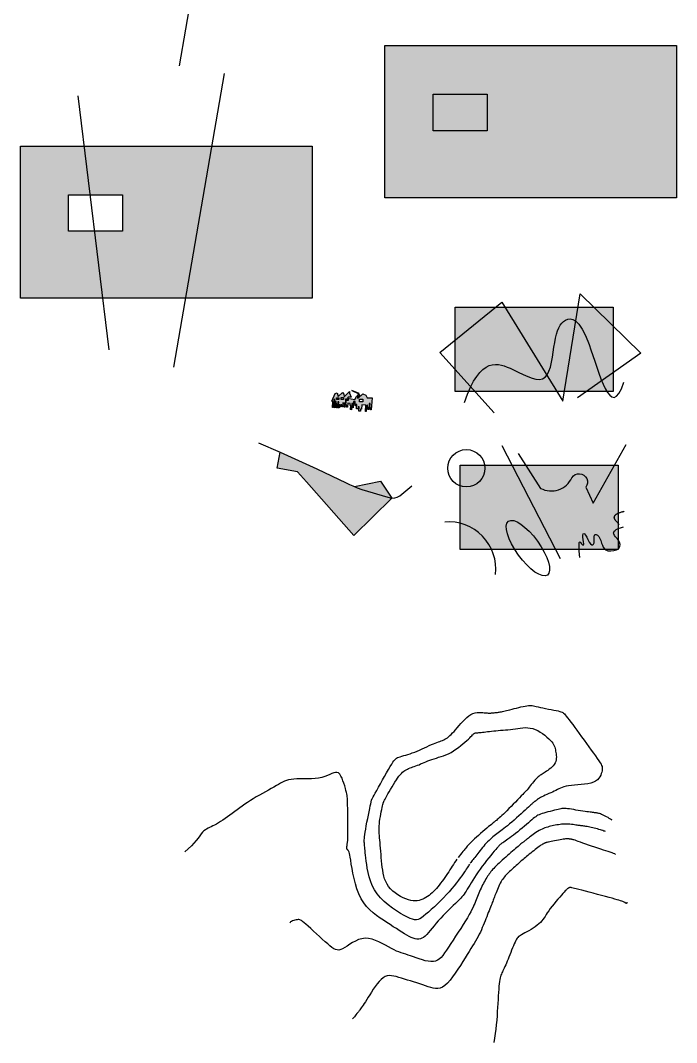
# Model space of a CAD drawing. Header units: millimetres. Extents: x -355 to 1127, y -279 to 387.
# Drawn here: x -29.9 to 49.3, y -57.2 to 66.3 of the extents above; entities that cross this region are included whole.
import ezdxf

# ---------------------------------------------------------------- set-up
doc = ezdxf.new("R2010")
doc.units = ezdxf.units.MM
doc.layers.add('_APUd_BROUILLON_2', color=1, linetype='Continuous', plot=False)

msp = doc.modelspace()

# ---------------------------------------------------------------- hatches: boundary and pattern name
h = msp.add_hatch(color=215)
h.dxf.hatch_style = 1
h.paths.add_polyline_path([(14.12, 63.27), (49.32, 63.27), (49.32, 44.88), (14.12, 44.88)])
h = msp.add_hatch(color=215)
h.paths.add_polyline_path([(-29.89, 51.14), (5.31, 51.14), (5.31, 32.76), (-29.89, 32.76)])
h.paths.add_polyline_path([(-24.09, 45.26), (-17.57, 45.26), (-17.57, 40.85), (-24.09, 40.85)], flags=16)
h = msp.add_hatch()
h.set_pattern_fill('ANGLE', color=215, scale=0.01)
h.set_pattern_definition([(0, (0, 0), (0, 0.06985), [0.0508, -0.01905]), (90, (0, 0), (-0.06985, 4e-18), [0.0508, -0.01905])])
h.paths.add_polyline_path([(22.59, 31.68), (41.68, 31.68), (41.68, 21.5), (22.59, 21.5)])
h = msp.add_hatch(color=215)
h.dxf.hatch_style = 1
h.paths.add_polyline_path([(12.29, 19.55), (12.32, 20.04), (12.22, 20.05), (12.17, 19.3), (12.07, 19.31), (12.09, 19.56), (11.99, 19.57), (12.01, 19.82), (11.91, 19.82), (11.86, 19.07), (11.76, 19.08), (11.81, 19.83), (11.31, 19.86), (11.27, 19.36), (11.17, 19.37), (11.16, 19.12), (10.96, 19.13), (10.99, 19.63), (10.89, 19.64), (10.88, 19.39), (10.68, 19.4), (10.71, 19.9), (10.61, 19.91), (10.6, 19.76), (10.5, 19.77), (10.53, 20.27), (10.33, 20.28), (10.28, 19.53), (10.18, 19.54), (10.22, 20.04), (10.12, 20.04), (10.07, 19.29), (9.97, 19.3), (10, 19.8), (9.9, 19.81), (9.92, 20.06), (9.62, 20.08), (9.59, 19.58), (9.49, 19.58), (9.5, 19.83), (9.4, 19.84), (9.44, 20.34), (9.34, 20.35), (9.29, 19.6), (9.19, 19.6), (9.22, 20.1), (9.02, 20.12), (8.99, 19.62), (8.89, 19.62), (8.9, 19.87), (8.8, 19.88), (8.79, 19.63), (8.69, 19.64), (8.7, 19.89), (8.6, 19.89), (8.58, 19.5), (8.48, 19.5), (8.53, 20.25), (8.43, 20.26), (8.38, 19.51), (8.28, 19.52), (8.31, 20.01), (8.21, 20.02), (8.23, 20.27), (8.13, 20.28), (8.08, 19.53), (7.98, 19.54), (8.05, 20.53), (7.95, 20.54), (7.88, 19.54), (7.78, 19.55), (7.83, 20.3), (7.71, 20.31), (8.11, 21.25), (8.33, 21.31), (8.45, 20.9), (8.98, 21.38), (9.16, 21.18), (9.21, 20.84), (9.85, 21.47), (9.85, 21.29), (10.03, 20.79), (9.68, 20.79), (9.6, 20.68), (10.46, 20.53), (10.69, 20.9), (11.01, 21.26), (10.1, 21.6), (10.87, 21.23), (11.1, 21), (10.75, 20.76), (10.9, 20.69), (11.43, 21.2), (11.79, 21.03), (11.95, 20.72), (12.57, 20.73), (12.47, 19.28), (12.37, 19.29), (12.39, 19.54)])
h.paths.add_polyline_path([(8.84, 20.53), (8.84, 20.76), (9.11, 20.76), (9.11, 20.53)], flags=16)
h.paths.add_polyline_path([(11.44, 20.23), (11.04, 20.23), (11.04, 20.56), (11.44, 20.56)], flags=16)
h.paths.add_polyline_path([(8.25, 20.73), (8.54, 20.73), (8.54, 20.54), (8.25, 20.54)], flags=16)
h = msp.add_hatch(color=215)
h.dxf.hatch_style = 1
h.paths.add_polyline_path([(1.11, 12.24), (1.46, 14.16), (5.9, 12.15), (9.45, 10.45), (9.84, 10.26), (10.24, 10.08), (10.42, 10.01), (13.57, 10.65), (14.95, 8.62), (10.37, 4.11), (4.65, 10.56), (3.57, 11.78)])
h = msp.add_hatch(color=215)
h.dxf.hatch_style = 1
h.paths.add_polyline_path([(23.19, 12.6), (42.29, 12.6), (42.29, 2.42), (23.19, 2.42)])

# ---------------------------------------------------------------- linework, layer by layer
msp.add_line((35.3, 1.29), (28.25, 14.94))
for points in [[(-10.68, 60.83), (-4.56, 96.3)], [(-11.38, 24.43), (-5.26, 59.9)], [(-19.19, 26.51), (-22.93, 57.22)], [(27.32, 18.9), (20.75, 26.2), (28.22, 32.3), (35.61, 20.32), (37.68, 33.29), (45.02, 26.12), (37.37, 20.71)], [(-1.17, 15.27), (1.46, 14.16), (5.9, 12.15), (9.45, 10.45), (9.84, 10.26), (10.24, 10.08), (10.78, 9.86), (11.32, 9.67), (14.48, 8.72), (14.89, 8.62), (15.31, 8.63), (15.61, 8.72), (15.91, 8.88), (17.38, 10.1)], [(42.41, 5.38), (42.4, 5.4), (42.37, 5.45), (42.33, 5.5), (42.29, 5.55), (42.26, 5.59), (42.22, 5.64), (42.18, 5.68), (42.14, 5.72), (42.11, 5.76), (42.07, 5.8), (42.03, 5.84), (42, 5.88), (41.97, 5.91), (41.94, 5.95), (41.91, 5.99), (41.88, 6.03), (41.86, 6.07), (41.84, 6.11), (41.83, 6.13), (41.82, 6.15), (41.82, 6.17), (41.81, 6.19), (41.81, 6.21), (41.81, 6.24), (41.8, 6.26), (41.8, 6.28), (41.8, 6.3), (41.81, 6.33), (41.81, 6.35), (41.82, 6.37), (41.82, 6.4), (41.83, 6.42), (41.84, 6.44), (41.86, 6.47), (41.87, 6.49), (41.89, 6.51), (41.91, 6.54), (41.93, 6.56), (41.96, 6.59), (41.98, 6.61), (42.01, 6.63), (42.04, 6.66), (42.08, 6.68), (42.12, 6.71), (42.16, 6.73), (42.2, 6.75), (42.25, 6.78), (42.3, 6.8), (42.35, 6.82), (42.41, 6.85), (42.46, 6.87), (42.53, 6.89), (42.59, 6.92), (42.66, 6.94), (42.74, 6.96), (42.78, 6.97), (42.82, 6.98), (42.86, 6.99), (42.9, 7), (42.94, 7.01), (42.98, 7.02)], [(24.33, -35.6), (24.26, -35.71), (24.19, -35.81), (24.11, -35.93), (24.03, -36.06), (23.94, -36.2), (23.83, -36.36), (23.71, -36.54), (23.56, -36.76), (23.39, -37), (23.2, -37.27), (22.98, -37.56), (22.74, -37.88), (22.48, -38.21), (22.19, -38.56), (21.88, -38.93), (21.55, -39.29), (21.19, -39.67), (20.83, -40.04), (20.45, -40.41), (20.08, -40.76), (19.71, -41.09), (19.37, -41.39), (19.05, -41.66), (18.77, -41.89), (18.52, -42.07), (18.31, -42.21), (18.11, -42.3), (17.91, -42.34), (17.69, -42.33), (17.45, -42.27), (17.17, -42.17), (16.84, -42.01), (16.44, -41.8), (15.99, -41.55), (15.51, -41.25), (15.01, -40.91), (14.51, -40.53), (14.03, -40.11), (13.58, -39.67), (13.19, -39.19), (12.86, -38.69), (12.59, -38.17), (12.37, -37.64), (12.21, -37.12), (12.08, -36.6), (11.98, -36.11), (11.91, -35.65), (11.85, -35.23), (11.81, -34.85), (11.77, -34.52), (11.74, -34.23), (11.71, -33.97), (11.69, -33.75), (11.67, -33.56), (11.66, -33.38), (11.64, -33.23), (11.63, -33.09), (11.62, -32.96), (11.62, -32.82), (11.62, -32.67), (11.63, -32.5), (11.65, -32.29), (11.68, -32.04), (11.72, -31.74), (11.79, -31.38), (11.86, -30.98), (11.94, -30.55), (12.03, -30.11), (12.12, -29.68), (12.2, -29.27), (12.28, -28.89), (12.35, -28.57), (12.4, -28.32), (12.44, -28.13), (12.47, -28), (12.5, -27.91), (12.51, -27.85), (12.52, -27.82), (12.52, -27.81), (12.53, -27.81), (12.53, -27.81), (12.53, -27.81), (12.53, -27.81), (12.53, -27.81), (12.52, -27.81), (12.52, -27.81), (12.52, -27.81), (12.52, -27.81), (12.52, -27.81), (12.53, -27.8), (12.54, -27.77), (12.57, -27.71), (12.62, -27.62), (12.7, -27.48), (12.81, -27.28), (12.95, -27.02), (13.13, -26.69), (13.35, -26.31), (13.58, -25.89), (13.83, -25.44), (14.08, -25), (14.32, -24.56), (14.55, -24.16), (14.76, -23.81), (14.93, -23.53), (15.07, -23.3), (15.19, -23.12), (15.31, -22.99), (15.42, -22.88), (15.53, -22.8), (15.65, -22.74), (15.8, -22.68), (15.97, -22.63), (16.16, -22.57), (16.38, -22.5), (16.62, -22.43), (16.87, -22.35), (17.14, -22.27), (17.42, -22.17), (17.71, -22.06), (18, -21.94), (18.3, -21.82), (18.6, -21.68), (18.9, -21.55), (19.19, -21.42), (19.46, -21.29), (19.72, -21.17), (19.97, -21.07), (20.19, -20.98), (20.39, -20.9), (20.58, -20.83), (20.75, -20.77), (20.91, -20.71), (21.06, -20.65), (21.21, -20.59), (21.36, -20.51), (21.5, -20.43), (21.65, -20.33), (21.8, -20.21), (21.95, -20.08), (22.11, -19.93), (22.28, -19.76), (22.46, -19.57), (22.65, -19.36), (22.85, -19.12), (23.06, -18.87), (23.28, -18.62), (23.51, -18.36), (23.74, -18.12), (23.99, -17.89), (24.23, -17.69), (24.48, -17.53), (24.73, -17.42), (24.99, -17.34), (25.23, -17.3), (25.47, -17.28), (25.7, -17.28), (25.92, -17.29), (26.11, -17.31), (26.29, -17.33), (26.44, -17.34), (26.58, -17.35), (26.7, -17.35), (26.8, -17.35), (26.89, -17.35), (26.98, -17.34), (27.06, -17.33), (27.14, -17.32), (27.23, -17.32), (27.31, -17.31), (27.41, -17.3), (27.5, -17.29), (27.6, -17.28), (27.7, -17.27), (27.81, -17.26), (27.92, -17.24), (28.04, -17.22), (28.17, -17.2), (28.3, -17.17), (28.45, -17.14), (28.61, -17.1), (28.79, -17.05), (28.99, -17), (29.21, -16.95), (29.46, -16.89), (29.72, -16.82), (29.99, -16.75), (30.27, -16.69), (30.54, -16.62), (30.8, -16.57), (31.04, -16.52), (31.25, -16.48), (31.44, -16.46), (31.6, -16.45), (31.74, -16.45), (31.89, -16.46), (32.04, -16.49), (32.2, -16.52), (32.39, -16.56), (32.62, -16.61), (32.89, -16.67), (33.19, -16.73), (33.51, -16.8), (33.85, -16.87), (34.18, -16.93), (34.49, -16.99), (34.78, -17.05), (35.02, -17.1), (35.22, -17.15), (35.37, -17.19), (35.5, -17.23), (35.6, -17.28), (35.69, -17.35), (35.78, -17.45), (35.89, -17.57), (36.01, -17.73), (36.16, -17.93), (36.34, -18.17), (36.55, -18.45), (36.78, -18.75), (37.03, -19.09), (37.29, -19.44), (37.57, -19.82), (37.86, -20.21), (38.15, -20.61), (38.45, -21.02), (38.74, -21.42), (39.02, -21.82), (39.29, -22.19), (39.54, -22.54), (39.75, -22.85), (39.94, -23.12), (40.09, -23.35), (40.2, -23.53), (40.28, -23.69), (40.33, -23.82), (40.36, -23.94), (40.36, -24.06), (40.35, -24.18), (40.33, -24.32), (40.29, -24.48), (40.24, -24.66), (40.17, -24.85), (40.07, -25.04), (39.94, -25.23), (39.77, -25.41), (39.55, -25.57), (39.29, -25.71), (38.97, -25.81), (38.61, -25.9), (38.22, -25.96), (37.82, -26), (37.41, -26.04), (37.01, -26.07), (36.63, -26.11), (36.29, -26.15), (35.99, -26.2), (35.73, -26.26), (35.5, -26.34), (35.3, -26.42), (35.11, -26.5), (34.93, -26.59), (34.74, -26.69), (34.55, -26.79), (34.35, -26.89), (34.13, -26.99), (33.9, -27.09), (33.68, -27.19), (33.46, -27.29), (33.26, -27.38), (33.07, -27.47), (32.9, -27.55), (32.76, -27.63), (32.64, -27.7), (32.55, -27.76), (32.48, -27.82), (32.42, -27.87), (32.37, -27.91), (32.33, -27.95), (32.3, -27.98), (32.28, -28), (32.26, -28.01), (32.23, -28.02), (32.21, -28.03), (32.18, -28.05), (32.15, -28.07), (32.1, -28.1), (32.05, -28.14), (31.99, -28.19), (31.92, -28.26), (31.83, -28.35), (31.72, -28.46), (31.59, -28.58), (31.44, -28.73), (31.26, -28.89), (31.05, -29.08), (30.82, -29.3), (30.56, -29.53), (30.28, -29.78), (29.99, -30.03), (29.71, -30.28), (29.42, -30.52), (29.15, -30.75), (28.9, -30.96), (28.67, -31.14), (28.46, -31.3), (28.28, -31.45), (28.1, -31.58), (27.94, -31.7), (27.79, -31.81), (27.63, -31.93), (27.48, -32.05), (27.32, -32.17), (27.16, -32.3), (27, -32.44), (26.84, -32.59), (26.68, -32.74), (26.51, -32.9), (26.35, -33.07), (26.19, -33.24), (26.04, -33.42), (25.89, -33.6), (25.74, -33.78), (25.6, -33.96), (25.46, -34.14), (25.33, -34.32), (25.2, -34.48), (25.08, -34.64), (24.97, -34.79), (24.86, -34.92), (24.76, -35.05), (24.66, -35.17), (24.57, -35.28), (24.49, -35.39), (24.41, -35.5)], [(22.81, -35), (22.67, -35.21), (22.52, -35.42), (22.38, -35.63), (22.24, -35.85), (22.1, -36.07), (21.96, -36.29), (21.81, -36.52), (21.66, -36.75), (21.5, -36.99), (21.34, -37.22), (21.17, -37.45), (21.01, -37.68), (20.84, -37.91), (20.67, -38.13), (20.49, -38.34), (20.32, -38.54), (20.15, -38.74), (19.97, -38.92), (19.8, -39.09), (19.62, -39.25), (19.44, -39.4), (19.26, -39.53), (19.07, -39.65), (18.87, -39.76), (18.67, -39.85), (18.46, -39.93), (18.24, -39.99), (18.01, -40.03), (17.76, -40.05), (17.51, -40.03), (17.23, -39.99), (16.94, -39.92), (16.63, -39.81), (16.31, -39.68), (15.98, -39.51), (15.66, -39.31), (15.35, -39.09), (15.06, -38.85), (14.79, -38.59), (14.56, -38.31), (14.37, -38.01), (14.21, -37.7), (14.08, -37.38), (13.98, -37.04), (13.9, -36.69), (13.84, -36.33), (13.79, -35.96), (13.75, -35.59), (13.71, -35.2), (13.67, -34.82), (13.64, -34.43), (13.6, -34.05), (13.57, -33.68), (13.55, -33.33), (13.52, -33), (13.49, -32.69), (13.47, -32.42), (13.44, -32.16), (13.43, -31.92), (13.41, -31.69), (13.41, -31.47), (13.41, -31.24), (13.42, -30.99), (13.44, -30.74), (13.47, -30.46), (13.51, -30.16), (13.56, -29.86), (13.62, -29.56), (13.67, -29.27), (13.73, -29), (13.78, -28.76), (13.83, -28.56), (13.86, -28.4), (13.9, -28.28), (13.92, -28.2), (13.94, -28.14), (13.96, -28.1), (13.97, -28.09), (13.97, -28.08), (13.98, -28.08), (13.98, -28.08), (13.98, -28.08), (13.98, -28.08), (13.98, -28.08), (13.98, -28.08), (13.97, -28.08), (13.97, -28.08), (13.97, -28.08), (13.97, -28.08), (13.97, -28.07), (13.98, -28.05), (13.99, -28.01), (14.03, -27.95), (14.07, -27.87), (14.14, -27.74), (14.23, -27.58), (14.35, -27.37), (14.48, -27.13), (14.63, -26.86), (14.8, -26.57), (14.97, -26.27), (15.15, -25.98), (15.32, -25.69), (15.49, -25.43), (15.65, -25.2), (15.81, -24.99), (15.95, -24.81), (16.1, -24.65), (16.24, -24.51), (16.38, -24.39), (16.52, -24.29), (16.67, -24.2), (16.82, -24.12), (16.97, -24.05), (17.14, -23.98), (17.31, -23.92), (17.48, -23.86), (17.66, -23.8), (17.84, -23.73), (18.03, -23.66), (18.23, -23.59), (18.42, -23.5), (18.63, -23.41), (18.84, -23.32), (19.06, -23.23), (19.29, -23.14), (19.53, -23.04), (19.78, -22.96), (20.04, -22.87), (20.32, -22.79), (20.6, -22.7), (20.89, -22.61), (21.18, -22.51), (21.48, -22.39), (21.78, -22.26), (22.09, -22.1), (22.39, -21.92), (22.69, -21.72), (22.99, -21.51), (23.27, -21.29), (23.53, -21.08), (23.78, -20.86), (24, -20.67), (24.19, -20.49), (24.36, -20.33), (24.49, -20.2), (24.6, -20.09), (24.69, -20), (24.76, -19.93), (24.82, -19.87), (24.88, -19.83), (24.93, -19.8), (24.98, -19.77), (25.03, -19.76), (25.09, -19.75), (25.16, -19.74), (25.24, -19.73), (25.33, -19.73), (25.44, -19.72), (25.57, -19.71), (25.72, -19.69), (25.89, -19.67), (26.08, -19.65), (26.28, -19.62), (26.5, -19.59), (26.74, -19.57), (26.99, -19.54), (27.25, -19.51), (27.52, -19.49), (27.8, -19.46), (28.08, -19.44), (28.37, -19.42), (28.67, -19.39), (28.97, -19.36), (29.27, -19.33), (29.57, -19.29), (29.86, -19.25), (30.16, -19.2), (30.46, -19.16), (30.75, -19.13), (31.05, -19.11), (31.35, -19.12), (31.65, -19.16), (31.95, -19.23), (32.26, -19.34), (32.56, -19.48), (32.86, -19.65), (33.15, -19.84), (33.42, -20.04), (33.67, -20.25), (33.9, -20.46), (34.09, -20.65), (34.25, -20.84), (34.37, -21.01), (34.47, -21.17), (34.55, -21.33), (34.61, -21.48), (34.65, -21.63), (34.69, -21.79), (34.72, -21.95), (34.75, -22.11), (34.78, -22.29), (34.8, -22.47), (34.81, -22.65), (34.8, -22.84), (34.78, -23.02), (34.73, -23.2), (34.66, -23.38), (34.56, -23.55), (34.43, -23.72), (34.28, -23.87), (34.13, -24.02), (33.96, -24.15), (33.79, -24.28), (33.63, -24.39), (33.47, -24.49), (33.33, -24.58), (33.2, -24.65), (33.08, -24.73), (32.97, -24.8), (32.85, -24.87), (32.74, -24.96), (32.62, -25.06), (32.49, -25.18), (32.35, -25.32), (32.21, -25.48), (32.07, -25.65), (31.92, -25.83), (31.78, -26), (31.65, -26.16), (31.54, -26.31), (31.44, -26.44), (31.36, -26.54), (31.29, -26.62), (31.23, -26.69), (31.17, -26.75), (31.1, -26.83), (31.01, -26.92), (30.9, -27.03), (30.76, -27.18), (30.58, -27.37), (30.36, -27.59), (30.12, -27.83), (29.87, -28.1), (29.6, -28.37), (29.34, -28.64), (29.08, -28.9), (28.84, -29.15), (28.62, -29.36), (28.41, -29.56), (28.23, -29.73), (28.07, -29.88), (27.92, -30.01), (27.79, -30.13), (27.67, -30.23), (27.57, -30.32), (27.47, -30.39), (27.38, -30.46), (27.29, -30.54), (27.19, -30.61), (27.09, -30.7), (26.96, -30.8), (26.81, -30.92), (26.63, -31.07), (26.42, -31.25), (26.19, -31.46), (25.93, -31.68), (25.67, -31.9), (25.41, -32.13), (25.17, -32.36), (24.94, -32.56), (24.74, -32.75), (24.57, -32.91), (24.43, -33.04), (24.32, -33.15), (24.22, -33.26), (24.14, -33.35), (24.06, -33.45), (23.98, -33.55), (23.89, -33.66), (23.78, -33.78), (23.66, -33.92), (23.53, -34.08), (23.4, -34.24), (23.25, -34.42), (23.11, -34.61), (22.96, -34.8)], [(40.76, -31.66), (40.67, -31.64), (40.56, -31.61), (40.43, -31.56), (40.28, -31.52), (40.12, -31.46), (39.94, -31.41), (39.76, -31.35), (39.58, -31.3), (39.39, -31.25), (39.21, -31.21), (39.03, -31.17), (38.85, -31.13), (38.68, -31.1), (38.52, -31.07), (38.37, -31.05), (38.23, -31.03), (38.11, -31.01), (37.99, -30.99), (37.88, -30.98), (37.78, -30.96), (37.67, -30.95), (37.56, -30.94), (37.44, -30.92), (37.31, -30.9), (37.16, -30.88), (37, -30.85), (36.83, -30.83), (36.64, -30.81), (36.45, -30.79), (36.26, -30.77), (36.06, -30.76), (35.86, -30.76), (35.65, -30.77), (35.45, -30.79), (35.25, -30.81), (35.05, -30.84), (34.86, -30.87), (34.66, -30.91), (34.48, -30.95), (34.29, -30.99), (34.11, -31.03), (33.94, -31.07), (33.77, -31.12), (33.59, -31.17), (33.42, -31.22), (33.25, -31.29), (33.08, -31.36), (32.9, -31.45), (32.72, -31.55), (32.54, -31.66), (32.35, -31.78), (32.18, -31.9), (32, -32.02), (31.84, -32.14), (31.69, -32.26), (31.56, -32.36), (31.44, -32.45), (31.34, -32.53), (31.26, -32.6), (31.18, -32.66), (31.12, -32.71), (31.06, -32.76), (31.01, -32.8), (30.97, -32.83), (30.92, -32.87), (30.87, -32.9), (30.82, -32.94), (30.77, -32.98), (30.7, -33.03), (30.63, -33.09), (30.54, -33.16), (30.44, -33.24), (30.32, -33.34), (30.18, -33.46), (30.03, -33.58), (29.87, -33.72), (29.7, -33.87), (29.51, -34.03), (29.32, -34.2), (29.12, -34.38), (28.91, -34.56), (28.7, -34.75), (28.49, -34.94), (28.28, -35.12), (28.08, -35.31), (27.89, -35.49), (27.71, -35.66), (27.54, -35.82), (27.39, -35.97), (27.25, -36.12), (27.12, -36.25), (27.01, -36.38), (26.9, -36.51), (26.8, -36.64), (26.7, -36.78), (26.6, -36.92), (26.5, -37.07), (26.4, -37.23), (26.3, -37.39), (26.2, -37.57), (26.1, -37.75), (26, -37.93), (25.9, -38.12), (25.81, -38.31), (25.72, -38.51), (25.63, -38.7), (25.54, -38.9), (25.46, -39.1), (25.37, -39.31), (25.29, -39.51), (25.21, -39.72), (25.12, -39.92), (25.04, -40.13), (24.95, -40.35), (24.86, -40.58), (24.75, -40.82), (24.62, -41.09), (24.47, -41.38), (24.29, -41.7), (24.08, -42.07), (23.83, -42.47), (23.56, -42.91), (23.26, -43.37), (22.96, -43.84), (22.64, -44.31), (22.34, -44.77), (22.05, -45.21), (21.77, -45.63), (21.53, -46), (21.3, -46.33), (21.09, -46.62), (20.89, -46.87), (20.68, -47.07), (20.46, -47.22), (20.22, -47.32), (19.96, -47.37), (19.66, -47.38), (19.33, -47.34), (18.99, -47.27), (18.63, -47.17), (18.26, -47.05), (17.9, -46.93), (17.55, -46.8), (17.22, -46.68), (16.91, -46.58), (16.62, -46.49), (16.34, -46.4), (16.07, -46.31), (15.8, -46.21), (15.52, -46.1), (15.22, -45.96), (14.9, -45.8), (14.55, -45.61), (14.18, -45.4), (13.79, -45.19), (13.39, -44.99), (12.98, -44.81), (12.56, -44.66), (12.14, -44.57), (11.73, -44.55), (11.33, -44.61), (10.94, -44.72), (10.57, -44.89), (10.21, -45.08), (9.88, -45.29), (9.57, -45.5), (9.28, -45.68), (9.01, -45.83), (8.78, -45.93), (8.56, -45.98), (8.35, -45.97), (8.15, -45.92), (7.94, -45.82), (7.72, -45.67), (7.48, -45.48), (7.2, -45.25), (6.89, -44.98), (6.55, -44.67), (6.2, -44.35), (5.84, -44.02), (5.49, -43.7), (5.15, -43.39), (4.84, -43.11), (4.58, -42.87), (4.36, -42.68), (4.18, -42.53), (4.04, -42.43), (3.92, -42.36), (3.82, -42.32), (3.72, -42.3), (3.63, -42.3), (3.52, -42.32), (3.39, -42.35), (3.25, -42.38), (3.1, -42.42), (2.96, -42.47), (2.84, -42.53), (2.73, -42.59), (2.66, -42.65), (2.62, -42.72)], [(41.95, -34.43), (41.85, -34.37), (41.71, -34.3), (41.53, -34.23), (41.32, -34.16), (41.07, -34.08), (40.79, -34), (40.49, -33.91), (40.16, -33.8), (39.81, -33.69), (39.44, -33.56), (39.07, -33.43), (38.71, -33.3), (38.36, -33.18), (38.02, -33.06), (37.72, -32.95), (37.46, -32.86), (37.24, -32.78), (37.07, -32.72), (36.93, -32.68), (36.82, -32.65), (36.74, -32.63), (36.68, -32.61), (36.63, -32.6), (36.59, -32.6), (36.56, -32.59), (36.53, -32.59), (36.5, -32.58), (36.47, -32.58), (36.44, -32.58), (36.41, -32.57), (36.38, -32.57), (36.34, -32.56), (36.3, -32.56), (36.25, -32.55), (36.2, -32.55), (36.13, -32.54), (36.04, -32.55), (35.93, -32.55), (35.8, -32.57), (35.65, -32.59), (35.47, -32.62), (35.26, -32.65), (35.05, -32.69), (34.82, -32.74), (34.6, -32.78), (34.39, -32.82), (34.19, -32.87), (34.02, -32.9), (33.88, -32.93), (33.77, -32.96), (33.68, -32.98), (33.61, -33), (33.56, -33.01), (33.52, -33.02), (33.49, -33.03), (33.47, -33.04), (33.45, -33.05), (33.44, -33.05), (33.42, -33.06), (33.41, -33.07), (33.39, -33.08), (33.37, -33.09), (33.34, -33.1), (33.32, -33.11), (33.28, -33.13), (33.24, -33.15), (33.19, -33.18), (33.12, -33.21), (33.05, -33.26), (32.95, -33.32), (32.85, -33.39), (32.72, -33.48), (32.58, -33.59), (32.42, -33.71), (32.25, -33.84), (32.08, -33.98), (31.89, -34.12), (31.71, -34.27), (31.54, -34.41), (31.37, -34.55), (31.22, -34.68), (31.07, -34.8), (30.93, -34.92), (30.8, -35.03), (30.66, -35.15), (30.53, -35.26), (30.39, -35.38), (30.25, -35.51), (30.1, -35.64), (29.94, -35.78), (29.78, -35.93), (29.62, -36.07), (29.46, -36.22), (29.3, -36.37), (29.15, -36.51), (29.01, -36.65), (28.87, -36.78), (28.75, -36.9), (28.64, -37.03), (28.53, -37.15), (28.43, -37.28), (28.33, -37.42), (28.23, -37.56), (28.14, -37.72), (28.04, -37.89), (27.95, -38.08), (27.86, -38.27), (27.77, -38.47), (27.69, -38.67), (27.61, -38.86), (27.53, -39.05), (27.46, -39.23), (27.4, -39.39), (27.34, -39.54), (27.29, -39.68), (27.24, -39.82), (27.18, -39.95), (27.13, -40.1), (27.07, -40.25), (27, -40.42), (26.93, -40.6), (26.86, -40.79), (26.77, -41), (26.68, -41.23), (26.59, -41.46), (26.5, -41.7), (26.4, -41.95), (26.3, -42.21), (26.2, -42.47), (26.09, -42.73), (25.99, -43), (25.87, -43.27), (25.76, -43.54), (25.64, -43.81), (25.51, -44.08), (25.37, -44.35), (25.22, -44.62), (25.06, -44.9), (24.89, -45.18), (24.7, -45.48), (24.5, -45.8), (24.28, -46.14), (24.05, -46.51), (23.79, -46.92), (23.52, -47.36), (23.22, -47.83), (22.92, -48.3), (22.61, -48.77), (22.29, -49.21), (21.97, -49.62), (21.66, -49.97), (21.35, -50.25), (21.06, -50.45), (20.78, -50.58), (20.5, -50.63), (20.22, -50.64), (19.94, -50.6), (19.65, -50.52), (19.34, -50.43), (19.02, -50.31), (18.68, -50.2), (18.32, -50.08), (17.95, -49.96), (17.57, -49.84), (17.19, -49.72), (16.82, -49.6), (16.46, -49.49), (16.11, -49.38), (15.79, -49.28), (15.48, -49.19), (15.19, -49.12), (14.91, -49.08), (14.65, -49.07), (14.39, -49.1), (14.14, -49.18), (13.89, -49.32), (13.65, -49.52), (13.4, -49.77), (13.17, -50.06), (12.93, -50.38), (12.71, -50.71), (12.5, -51.05), (12.29, -51.38), (12.1, -51.69), (11.93, -51.97), (11.76, -52.23), (11.62, -52.45), (11.48, -52.65), (11.37, -52.82), (11.26, -52.97), (11.17, -53.09), (11.1, -53.2), (11.03, -53.28), (10.98, -53.35), (10.91, -53.43), (10.84, -53.52), (10.74, -53.65), (10.6, -53.81), (10.43, -54.03), (10.21, -54.31)], [(43.33, -40.21), (43.33, -40.26), (43.32, -40.29), (43.3, -40.31), (43.28, -40.33), (43.26, -40.34), (43.24, -40.34), (43.22, -40.34), (43.2, -40.33), (43.18, -40.32), (43.17, -40.31), (43.15, -40.29), (43.13, -40.27), (43.1, -40.25), (43.06, -40.22), (43, -40.19), (42.92, -40.16), (42.83, -40.12), (42.71, -40.08), (42.55, -40.03), (42.37, -39.97), (42.14, -39.9), (41.87, -39.82), (41.55, -39.73), (41.17, -39.63), (40.74, -39.51), (40.27, -39.39), (39.78, -39.26), (39.27, -39.12), (38.78, -38.99), (38.31, -38.87), (37.88, -38.76), (37.51, -38.66), (37.22, -38.59), (36.99, -38.53), (36.82, -38.49), (36.69, -38.46), (36.61, -38.44), (36.55, -38.43), (36.51, -38.42), (36.49, -38.42), (36.46, -38.43), (36.43, -38.43), (36.4, -38.44), (36.38, -38.45), (36.35, -38.46), (36.32, -38.48), (36.29, -38.49), (36.25, -38.51), (36.22, -38.53), (36.18, -38.56), (36.13, -38.6), (36.07, -38.66), (35.99, -38.74), (35.89, -38.84), (35.77, -38.97), (35.61, -39.14), (35.43, -39.34), (35.22, -39.58), (35, -39.84), (34.76, -40.12), (34.53, -40.41), (34.3, -40.69), (34.08, -40.97), (33.89, -41.24), (33.72, -41.48), (33.58, -41.7), (33.44, -41.91), (33.32, -42.1), (33.19, -42.29), (33.05, -42.46), (32.89, -42.64), (32.71, -42.81), (32.5, -42.98), (32.26, -43.16), (32.01, -43.33), (31.75, -43.49), (31.48, -43.65), (31.23, -43.79), (31, -43.92), (30.79, -44.04), (30.62, -44.13), (30.47, -44.21), (30.35, -44.29), (30.25, -44.36), (30.16, -44.45), (30.08, -44.55), (30, -44.67), (29.92, -44.82), (29.83, -45.01), (29.73, -45.23), (29.63, -45.47), (29.52, -45.73), (29.41, -46.01), (29.3, -46.28), (29.19, -46.56), (29.09, -46.83), (28.98, -47.09), (28.88, -47.33), (28.78, -47.56), (28.69, -47.77), (28.6, -47.97), (28.51, -48.16), (28.43, -48.32), (28.36, -48.48), (28.29, -48.62), (28.23, -48.75), (28.17, -48.88), (28.11, -49.01), (28.06, -49.16), (28.02, -49.33), (27.98, -49.53), (27.94, -49.77), (27.91, -50.05), (27.88, -50.36), (27.85, -50.72), (27.82, -51.1), (27.8, -51.52), (27.77, -51.96), (27.74, -52.43), (27.71, -52.91), (27.68, -53.42), (27.65, -53.93), (27.61, -54.46), (27.56, -55), (27.5, -55.54), (27.44, -56.08), (27.36, -56.62), (27.27, -57.16)]]:
    msp.add_lwpolyline(points)
for points in [[(14.12, 63.27), (49.32, 63.27), (49.32, 44.88), (14.12, 44.88)], [(19.93, 57.39), (26.44, 57.39), (26.44, 52.98), (19.93, 52.98)], [(-29.89, 51.14), (5.31, 51.14), (5.31, 32.76), (-29.89, 32.76)], [(22.59, 31.68), (41.68, 31.68), (41.68, 21.5), (22.59, 21.5)], [(23.19, 12.6), (42.29, 12.6), (42.29, 2.42), (23.19, 2.42)]]:
    msp.add_lwpolyline(points, close=True)
at = {"color": 2}
msp.add_lwpolyline([(-24.09, 45.26), (-17.57, 45.26), (-17.57, 40.85), (-24.09, 40.85)], close=True, dxfattribs=at)
at = {"color": 215}
for points in [[(12.29, 19.55), (12.32, 20.04), (12.22, 20.05), (12.17, 19.3), (12.07, 19.31), (12.09, 19.56), (11.99, 19.57), (12.01, 19.82), (11.91, 19.82), (11.86, 19.07), (11.76, 19.08), (11.81, 19.83), (11.31, 19.86), (11.27, 19.36), (11.17, 19.37), (11.16, 19.12), (10.96, 19.13), (10.99, 19.63), (10.89, 19.64), (10.88, 19.39), (10.68, 19.4), (10.71, 19.9), (10.61, 19.91), (10.6, 19.76), (10.5, 19.77), (10.53, 20.27), (10.33, 20.28), (10.28, 19.53), (10.18, 19.54), (10.22, 20.04), (10.12, 20.04), (10.07, 19.29), (9.97, 19.3), (10, 19.8), (9.9, 19.81), (9.92, 20.06), (9.62, 20.08), (9.59, 19.58), (9.49, 19.58), (9.5, 19.83), (9.4, 19.84), (9.44, 20.34), (9.34, 20.35), (9.29, 19.6), (9.19, 19.6), (9.22, 20.1), (9.02, 20.12), (8.99, 19.62), (8.89, 19.62), (8.9, 19.87), (8.8, 19.88), (8.79, 19.63), (8.69, 19.64), (8.7, 19.89), (8.6, 19.89), (8.58, 19.5), (8.48, 19.5), (8.53, 20.25), (8.43, 20.26), (8.38, 19.51), (8.28, 19.52), (8.31, 20.01), (8.21, 20.02), (8.23, 20.27), (8.13, 20.28), (8.08, 19.53), (7.98, 19.54), (8.05, 20.53), (7.95, 20.54), (7.88, 19.54), (7.78, 19.55), (7.83, 20.3), (7.71, 20.31), (8.11, 21.25), (8.33, 21.31), (8.45, 20.9), (8.98, 21.38), (9.16, 21.18), (9.21, 20.84), (9.85, 21.47), (9.85, 21.29), (10.03, 20.79), (9.68, 20.79), (9.6, 20.68), (10.46, 20.53), (10.69, 20.9), (11.01, 21.26), (10.1, 21.6), (10.87, 21.23), (11.1, 21), (10.75, 20.76), (10.9, 20.69), (11.43, 21.2), (11.79, 21.03), (11.95, 20.72), (12.57, 20.73), (12.47, 19.28), (12.37, 19.29), (12.39, 19.54)], [(8.25, 20.73), (8.54, 20.73), (8.54, 20.54), (8.25, 20.54)], [(8.84, 20.53), (8.84, 20.76), (9.11, 20.76), (9.11, 20.53)], [(8.84, 20.76), (9.11, 20.76), (9.11, 20.53), (8.84, 20.53)], [(11.44, 20.23), (11.04, 20.23), (11.04, 20.56), (11.44, 20.56)], [(1.11, 12.24), (1.46, 14.16), (5.9, 12.15), (9.45, 10.45), (9.84, 10.26), (10.24, 10.08), (10.42, 10.01), (13.57, 10.65), (14.95, 8.62), (10.37, 4.11), (4.65, 10.56), (3.57, 11.78)]]:
    msp.add_lwpolyline(points, close=True, dxfattribs=at)
msp.add_lwpolyline([(30.2, 14), (32.91, 9.79, 0.428359), (36.69, 11.08, -1.044914), (38.37, 9.92), (39.24, 8), (43.22, 15.07)], format="xyb")
at = {"color": 2}
msp.add_lwpolyline([(41.53, -30.29), (41.45, -30.24), (41.34, -30.16), (41.2, -30.08), (41.05, -29.99), (40.88, -29.9), (40.71, -29.81), (40.54, -29.72), (40.39, -29.65), (40.25, -29.59), (40.13, -29.54), (40.02, -29.5), (39.92, -29.47), (39.82, -29.45), (39.73, -29.43), (39.64, -29.41), (39.54, -29.4), (39.43, -29.39), (39.32, -29.38), (39.19, -29.36), (39.04, -29.34), (38.88, -29.32), (38.7, -29.3), (38.5, -29.27), (38.27, -29.24), (38.02, -29.2), (37.74, -29.16), (37.46, -29.11), (37.18, -29.07), (36.9, -29.02), (36.63, -28.98), (36.39, -28.94), (36.17, -28.91), (35.99, -28.89), (35.84, -28.88), (35.71, -28.88), (35.59, -28.88), (35.47, -28.9), (35.34, -28.92), (35.19, -28.95), (35.02, -28.99), (34.81, -29.04), (34.58, -29.1), (34.33, -29.16), (34.06, -29.23), (33.8, -29.29), (33.54, -29.36), (33.3, -29.43), (33.08, -29.5), (32.89, -29.57), (32.73, -29.63), (32.59, -29.7), (32.45, -29.78), (32.32, -29.87), (32.18, -29.98), (32.03, -30.1), (31.86, -30.24), (31.66, -30.41), (31.44, -30.6), (31.2, -30.81), (30.95, -31.02), (30.69, -31.24), (30.42, -31.47), (30.15, -31.69), (29.89, -31.89), (29.64, -32.09), (29.4, -32.27), (29.18, -32.43), (28.97, -32.58), (28.78, -32.72), (28.61, -32.83), (28.46, -32.93), (28.33, -33.02), (28.23, -33.09), (28.15, -33.14), (28.09, -33.18), (28.04, -33.22), (28.01, -33.24), (27.99, -33.26), (27.98, -33.27), (27.97, -33.28), (27.96, -33.3), (27.94, -33.31), (27.92, -33.34), (27.88, -33.39), (27.82, -33.46), (27.74, -33.55), (27.63, -33.68), (27.49, -33.84), (27.32, -34.04), (27.11, -34.28), (26.89, -34.56), (26.64, -34.85), (26.38, -35.17), (26.12, -35.51), (25.85, -35.85), (25.6, -36.2), (25.35, -36.55), (25.12, -36.89), (24.91, -37.22), (24.71, -37.54), (24.52, -37.85), (24.35, -38.14), (24.19, -38.4), (24.05, -38.64), (23.92, -38.85), (23.79, -39.04), (23.67, -39.22), (23.55, -39.38), (23.41, -39.55), (23.26, -39.72), (23.09, -39.91), (22.88, -40.12), (22.64, -40.35), (22.37, -40.61), (22.08, -40.88), (21.78, -41.18), (21.47, -41.48), (21.16, -41.8), (20.85, -42.12), (20.56, -42.44), (20.29, -42.75), (20.04, -43.06), (19.8, -43.35), (19.58, -43.63), (19.37, -43.88), (19.16, -44.1), (18.97, -44.29), (18.77, -44.45), (18.58, -44.56), (18.39, -44.63), (18.19, -44.66), (17.98, -44.66), (17.77, -44.62), (17.54, -44.55), (17.3, -44.46), (17.05, -44.33), (16.77, -44.18), (16.48, -44.01), (16.17, -43.82), (15.84, -43.62), (15.49, -43.39), (15.12, -43.16), (14.74, -42.91), (14.35, -42.66), (13.94, -42.39), (13.52, -42.12), (13.09, -41.82), (12.68, -41.5), (12.28, -41.14), (11.9, -40.74), (11.55, -40.29), (11.24, -39.78), (10.97, -39.21), (10.74, -38.6), (10.55, -37.97), (10.38, -37.33), (10.25, -36.7), (10.14, -36.12), (10.05, -35.59), (9.98, -35.14), (9.92, -34.78), (9.87, -34.5), (9.83, -34.3), (9.79, -34.16), (9.76, -34.07), (9.73, -34.01), (9.71, -33.97), (9.68, -33.95), (9.65, -33.92), (9.62, -33.89), (9.59, -33.86), (9.56, -33.83), (9.54, -33.79), (9.52, -33.75), (9.5, -33.71), (9.5, -33.67), (9.5, -33.62), (9.51, -33.55), (9.53, -33.47), (9.55, -33.35), (9.57, -33.19), (9.6, -32.97), (9.62, -32.7), (9.63, -32.36), (9.64, -31.94), (9.65, -31.46), (9.65, -30.94), (9.65, -30.4), (9.64, -29.87), (9.63, -29.35), (9.62, -28.88), (9.61, -28.47), (9.61, -28.14), (9.6, -27.87), (9.59, -27.65), (9.57, -27.47), (9.55, -27.3), (9.51, -27.13), (9.47, -26.94), (9.41, -26.72), (9.34, -26.46), (9.26, -26.16), (9.16, -25.84), (9.05, -25.53), (8.93, -25.23), (8.79, -24.96), (8.65, -24.74), (8.49, -24.59), (8.32, -24.52), (8.13, -24.52), (7.93, -24.57), (7.7, -24.66), (7.45, -24.78), (7.17, -24.9), (6.85, -25.03), (6.5, -25.13), (6.1, -25.2), (5.68, -25.25), (5.23, -25.28), (4.78, -25.29), (4.32, -25.29), (3.89, -25.3), (3.48, -25.31), (3.11, -25.33), (2.78, -25.37), (2.49, -25.43), (2.23, -25.51), (1.99, -25.6), (1.76, -25.71), (1.52, -25.83), (1.28, -25.97), (1.01, -26.12), (0.71, -26.29), (0.39, -26.47), (0.05, -26.65), (-0.31, -26.85), (-0.68, -27.06), (-1.05, -27.27), (-1.42, -27.49), (-1.78, -27.71), (-2.13, -27.93), (-2.47, -28.15), (-2.79, -28.37), (-3.11, -28.6), (-3.42, -28.82), (-3.72, -29.04), (-4.02, -29.26), (-4.32, -29.48), (-4.61, -29.69), (-4.9, -29.89), (-5.19, -30.09), (-5.47, -30.28), (-5.73, -30.45), (-5.99, -30.61), (-6.23, -30.76), (-6.46, -30.88), (-6.68, -30.99), (-6.87, -31.09), (-7.06, -31.17), (-7.24, -31.26), (-7.41, -31.36), (-7.57, -31.47), (-7.74, -31.6), (-7.9, -31.76), (-8.07, -31.96), (-8.25, -32.19), (-8.45, -32.45), (-8.68, -32.74), (-8.94, -33.06), (-9.26, -33.4), (-9.63, -33.75), (-10.06, -34.13)], dxfattribs=at)
msp.add_circle((23.94, 12.22), 2.25)
msp.add_arc((21.81, 0.05), 5.69, 353.4051, 94.8615)
msp.add_ellipse((31.38, 2.57), major_axis=(2.35, -3.25), ratio=0.353806)
for points in [[(23.71, 20.15), (25.65, 25.9), (29.94, 24.06), (34.07, 21.78), (34.5, 28.05), (35.62, 30.58), (38.54, 30.28), (41.37, 17.66), (42.96, 22.6)], [(37.65, 1.44), (37.39, 3.83), (37.93, 2.86), (38.22, 2.83), (37.87, 4.4), (38.31, 4.44), (38.94, 2.75), (39.51, 3.04), (39.23, 4.38), (39.99, 4.17), (40.35, 2.8), (40.8, 2.1), (42.71, 2.36), (42.4, 3.66), (41.5, 4.22), (41.84, 4.88), (42.9, 5.14)]]:
    msp.add_open_spline(points, degree=3)
at = {"layer": '_APUd_BROUILLON_2', "color": 1}
msp.add_lwpolyline([(9.4, 20.61), (9.69, 20.61), (9.69, 20.42), (9.4, 20.42)], close=True, dxfattribs=at)

doc.saveas('drawing.dxf')
